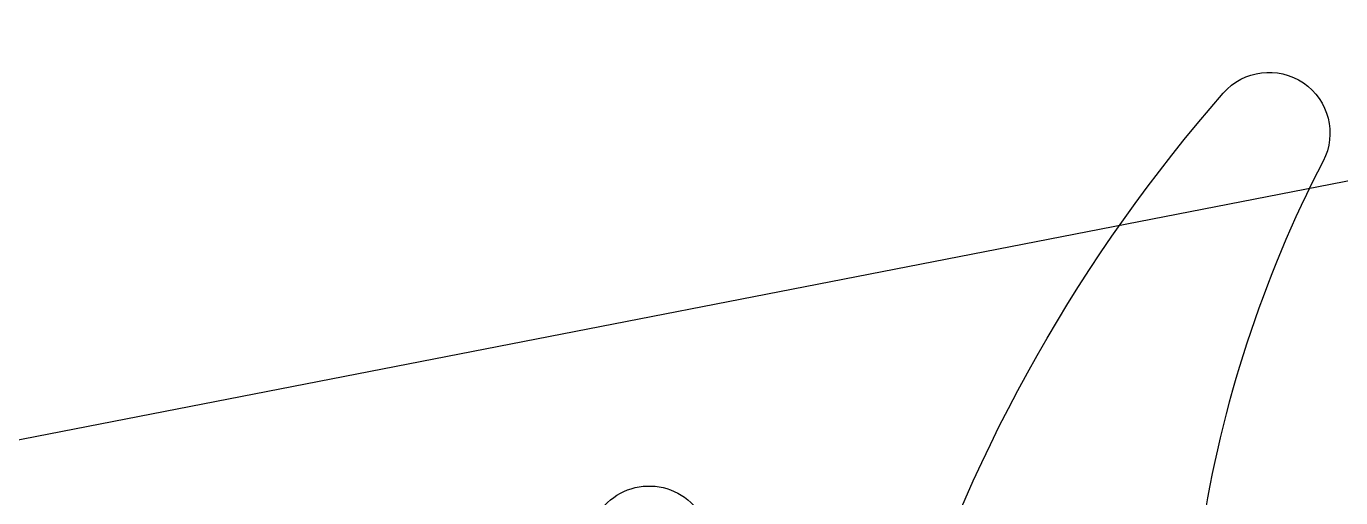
# Model space of a CAD drawing. Header units: millimetres. Extents: x -65527 to 8894748, y -37603 to 223697.
# Drawn here: x -31359.99 to -31353.4, y 101079.23 to 101081.6 of the extents above; entities that cross this region are included whole.
import ezdxf

# ---------------------------------------------------------------- set-up
doc = ezdxf.new("R2010")
doc.units = ezdxf.units.MM
doc.header["$LTSCALE"] = 10
doc.layers.add('Архитектура', color=251, linetype='Continuous')

msp = doc.modelspace()

# ---------------------------------------------------------------- linework, layer by layer
at = {"layer": 'Архитектура', "lineweight": 25, "transparency": 33554684}
msp.add_line((-29312.7544, 101478.8704), (-31367.4683, 101078.0702), dxfattribs=at)
msp.add_line((-29312.7544, 101478.8704), (-31367.4683, 101078.0702), dxfattribs=at)
msp.add_line((-29312.7544, 101478.8704), (-31367.4683, 101078.0702), dxfattribs=at)
msp.add_line((-29312.7544, 101478.8704), (-31367.4683, 101078.0702), dxfattribs=at)
msp.add_line((-29312.7544, 101478.8704), (-31367.4683, 101078.0702), dxfattribs=at)
msp.add_line((-29312.7544, 101478.8704), (-31367.4683, 101078.0702), dxfattribs=at)
msp.add_line((-29312.7544, 101478.8704), (-31367.4683, 101078.0702), dxfattribs=at)
msp.add_line((-29312.7544, 101478.8704), (-31367.4683, 101078.0702), dxfattribs=at)
msp.add_line((-29312.7544, 101478.8704), (-31367.4683, 101078.0702), dxfattribs=at)
msp.add_line((-29312.7544, 101478.8704), (-31367.4683, 101078.0702), dxfattribs=at)
msp.add_line((-29312.7544, 101478.8704), (-31367.4683, 101078.0702), dxfattribs=at)
msp.add_line((-29312.7544, 101478.8704), (-31367.4683, 101078.0702), dxfattribs=at)
msp.add_line((-29312.7544, 101478.8704), (-31367.4683, 101078.0702), dxfattribs=at)
msp.add_line((-29312.7544, 101478.8704), (-31367.4683, 101078.0702), dxfattribs=at)
msp.add_line((-29312.7544, 101478.8704), (-31367.4683, 101078.0702), dxfattribs=at)
msp.add_line((-29312.7544, 101478.8704), (-31367.4683, 101078.0702), dxfattribs=at)
msp.add_line((-29312.7544, 101478.8704), (-31367.4683, 101078.0702), dxfattribs=at)
msp.add_line((-29312.7544, 101478.8704), (-31367.4683, 101078.0702), dxfattribs=at)
msp.add_line((-29312.7544, 101478.8704), (-31367.4683, 101078.0702), dxfattribs=at)
msp.add_line((-29312.7544, 101478.8704), (-31367.4683, 101078.0702), dxfattribs=at)
msp.add_line((-29312.7544, 101478.8704), (-31367.4683, 101078.0702), dxfattribs=at)
msp.add_line((-29312.7544, 101478.8704), (-31367.4683, 101078.0702), dxfattribs=at)
msp.add_line((-29312.7544, 101478.8704), (-31367.4683, 101078.0702), dxfattribs=at)
msp.add_line((-29312.7544, 101478.8704), (-31367.4683, 101078.0702), dxfattribs=at)
msp.add_line((-29312.7544, 101478.8704), (-31367.4683, 101078.0702), dxfattribs=at)
msp.add_line((-29312.7544, 101478.8704), (-31367.4683, 101078.0702), dxfattribs=at)
msp.add_line((-29312.7544, 101478.8704), (-31367.4683, 101078.0702), dxfattribs=at)
msp.add_line((-29312.7544, 101478.8704), (-31367.4683, 101078.0702), dxfattribs=at)
msp.add_line((-29312.7544, 101478.8704), (-31367.4683, 101078.0702), dxfattribs=at)
msp.add_line((-29312.7544, 101478.8704), (-31367.4683, 101078.0702), dxfattribs=at)
msp.add_line((-29312.7544, 101478.8704), (-31367.4683, 101078.0702), dxfattribs=at)
msp.add_line((-29312.7544, 101478.8704), (-31367.4683, 101078.0702), dxfattribs=at)
msp.add_line((-29312.7544, 101478.8704), (-31367.4683, 101078.0702), dxfattribs=at)
msp.add_line((-29312.7544, 101478.8704), (-31367.4683, 101078.0702), dxfattribs=at)
msp.add_line((-29312.7544, 101478.8704), (-31367.4683, 101078.0702), dxfattribs=at)
msp.add_line((-29312.7544, 101478.8704), (-31367.4683, 101078.0702), dxfattribs=at)
msp.add_line((-29312.7544, 101478.8704), (-31367.4683, 101078.0702), dxfattribs=at)
msp.add_line((-29312.7544, 101478.8704), (-31367.4683, 101078.0702), dxfattribs=at)
msp.add_line((-29312.7544, 101478.8704), (-31367.4683, 101078.0702), dxfattribs=at)
msp.add_line((-29312.7544, 101478.8704), (-31367.4683, 101078.0702), dxfattribs=at)
msp.add_line((-29312.7544, 101478.8704), (-31367.4683, 101078.0702), dxfattribs=at)
msp.add_line((-29312.7544, 101478.8704), (-31367.4683, 101078.0702), dxfattribs=at)
msp.add_line((-29312.7544, 101478.8704), (-31367.4683, 101078.0702), dxfattribs=at)
msp.add_line((-29312.7544, 101478.8704), (-31367.4683, 101078.0702), dxfattribs=at)
msp.add_line((-29312.7544, 101478.8704), (-31367.4683, 101078.0702), dxfattribs=at)
msp.add_line((-29312.7544, 101478.8704), (-31367.4683, 101078.0702), dxfattribs=at)
msp.add_line((-29312.7544, 101478.8704), (-31367.4683, 101078.0702), dxfattribs=at)
msp.add_line((-29312.7544, 101478.8704), (-31367.4683, 101078.0702), dxfattribs=at)
msp.add_line((-29312.7544, 101478.8704), (-31367.4683, 101078.0702), dxfattribs=at)
msp.add_line((-29312.7544, 101478.8704), (-31367.4683, 101078.0702), dxfattribs=at)
msp.add_line((-29312.7544, 101478.8704), (-31367.4683, 101078.0702), dxfattribs=at)
msp.add_line((-29312.7544, 101478.8704), (-31367.4683, 101078.0702), dxfattribs=at)
msp.add_line((-29312.7544, 101478.8704), (-31367.4683, 101078.0702), dxfattribs=at)
msp.add_line((-29312.7544, 101478.8704), (-31367.4683, 101078.0702), dxfattribs=at)
msp.add_line((-29312.7544, 101478.8704), (-31367.4683, 101078.0702), dxfattribs=at)
msp.add_line((-29312.7544, 101478.8704), (-31367.4683, 101078.0702), dxfattribs=at)
msp.add_line((-29312.7544, 101478.8704), (-31367.4683, 101078.0702), dxfattribs=at)
msp.add_line((-29312.7544, 101478.8704), (-31367.4683, 101078.0702), dxfattribs=at)
msp.add_line((-29312.7544, 101478.8704), (-31367.4683, 101078.0702), dxfattribs=at)
msp.add_line((-29312.7544, 101478.8704), (-31367.4683, 101078.0702), dxfattribs=at)
msp.add_line((-29312.7544, 101478.8704), (-31367.4683, 101078.0702), dxfattribs=at)
msp.add_line((-29312.7544, 101478.8704), (-31367.4683, 101078.0702), dxfattribs=at)
msp.add_line((-29312.7544, 101478.8704), (-31367.4683, 101078.0702), dxfattribs=at)
msp.add_line((-29312.7544, 101478.8704), (-31367.4683, 101078.0702), dxfattribs=at)
msp.add_line((-29312.7544, 101478.8704), (-31367.4683, 101078.0702), dxfattribs=at)
msp.add_line((-29312.7544, 101478.8704), (-31367.4683, 101078.0702), dxfattribs=at)
msp.add_line((-29312.7544, 101478.8704), (-31367.4683, 101078.0702), dxfattribs=at)
msp.add_line((-29312.7544, 101478.8704), (-31367.4683, 101078.0702), dxfattribs=at)
msp.add_line((-29312.7544, 101478.8704), (-31367.4683, 101078.0702), dxfattribs=at)
msp.add_line((-29312.7544, 101478.8704), (-31367.4683, 101078.0702), dxfattribs=at)
msp.add_line((-29312.7544, 101478.8704), (-31367.4683, 101078.0702), dxfattribs=at)
msp.add_line((-29312.7544, 101478.8704), (-31367.4683, 101078.0702), dxfattribs=at)
msp.add_line((-29312.7544, 101478.8704), (-31367.4683, 101078.0702), dxfattribs=at)
msp.add_line((-29312.7544, 101478.8704), (-31367.4683, 101078.0702), dxfattribs=at)
msp.add_line((-29312.7544, 101478.8704), (-31367.4683, 101078.0702), dxfattribs=at)
msp.add_line((-29312.7544, 101478.8704), (-31367.4683, 101078.0702), dxfattribs=at)
msp.add_line((-29312.7544, 101478.8704), (-31367.4683, 101078.0702), dxfattribs=at)
msp.add_line((-29312.7544, 101478.8704), (-31367.4683, 101078.0702), dxfattribs=at)
msp.add_line((-29312.7544, 101478.8704), (-31367.4683, 101078.0702), dxfattribs=at)
msp.add_line((-29312.7544, 101478.8704), (-31367.4683, 101078.0702), dxfattribs=at)
msp.add_line((-29312.7544, 101478.8704), (-31367.4683, 101078.0702), dxfattribs=at)
msp.add_line((-29312.7544, 101478.8704), (-31367.4683, 101078.0702), dxfattribs=at)
msp.add_line((-29312.7544, 101478.8704), (-31367.4683, 101078.0702), dxfattribs=at)
msp.add_line((-29312.7544, 101478.8704), (-31367.4683, 101078.0702), dxfattribs=at)
msp.add_lwpolyline([(-31360.5395, 101078.511), (-31359.9316, 101077.8758, 0.527868), (-31359.436, 101077.9637), (-31359.0835, 101078.7691, -0.527868), (-31358.5879, 101078.8569), (-31357.9801, 101078.2217, 0.527868), (-31357.4845, 101078.3095), (-31357.1468, 101079.1123, -0.57795), (-31356.6212, 101079.1644), (-31356.1122, 101078.3879, 0.615334), (-31355.5744, 101078.4714, -0.101403), (-31353.9933, 101081.2604, -0.887085), (-31353.4931, 101080.9195, 0.164997), (-31354.0787, 101077.0867), (-31354.0574, 101076.9666, -0.414304), (-31354.4032, 101076.4719)], format="xyb", dxfattribs=at)
msp.add_lwpolyline([(-31360.5395, 101078.511), (-31359.9316, 101077.8758, 0.527868), (-31359.436, 101077.9637), (-31359.0835, 101078.7691, -0.527868), (-31358.5879, 101078.8569), (-31357.9801, 101078.2217, 0.527868), (-31357.4845, 101078.3095), (-31357.1468, 101079.1123, -0.57795), (-31356.6212, 101079.1644), (-31356.1122, 101078.3879, 0.615334), (-31355.5744, 101078.4714, -0.101403), (-31353.9933, 101081.2604, -0.887085), (-31353.4931, 101080.9195, 0.164997), (-31354.0787, 101077.0867), (-31354.0574, 101076.9666, -0.414304), (-31354.4032, 101076.4719)], format="xyb", dxfattribs=at)
msp.add_lwpolyline([(-31360.5395, 101078.511), (-31359.9316, 101077.8758, 0.527868), (-31359.436, 101077.9637), (-31359.0835, 101078.7691, -0.527868), (-31358.5879, 101078.8569), (-31357.9801, 101078.2217, 0.527868), (-31357.4845, 101078.3095), (-31357.1468, 101079.1123, -0.57795), (-31356.6212, 101079.1644), (-31356.1122, 101078.3879, 0.615334), (-31355.5744, 101078.4714, -0.101403), (-31353.9933, 101081.2604, -0.887085), (-31353.4931, 101080.9195, 0.164997), (-31354.0787, 101077.0867), (-31354.0574, 101076.9666, -0.414304), (-31354.4032, 101076.4719)], format="xyb", dxfattribs=at)
msp.add_lwpolyline([(-31360.5395, 101078.511), (-31359.9316, 101077.8758, 0.527868), (-31359.436, 101077.9637), (-31359.0835, 101078.7691, -0.527868), (-31358.5879, 101078.8569), (-31357.9801, 101078.2217, 0.527868), (-31357.4845, 101078.3095), (-31357.1468, 101079.1123, -0.57795), (-31356.6212, 101079.1644), (-31356.1122, 101078.3879, 0.615334), (-31355.5744, 101078.4714, -0.101403), (-31353.9933, 101081.2604, -0.887085), (-31353.4931, 101080.9195, 0.164997), (-31354.0787, 101077.0867), (-31354.0574, 101076.9666, -0.414304), (-31354.4032, 101076.4719)], format="xyb", dxfattribs=at)
msp.add_lwpolyline([(-31360.5395, 101078.511), (-31359.9316, 101077.8758, 0.527868), (-31359.436, 101077.9637), (-31359.0835, 101078.7691, -0.527868), (-31358.5879, 101078.8569), (-31357.9801, 101078.2217, 0.527868), (-31357.4845, 101078.3095), (-31357.1468, 101079.1123, -0.57795), (-31356.6212, 101079.1644), (-31356.1122, 101078.3879, 0.615334), (-31355.5744, 101078.4714, -0.101403), (-31353.9933, 101081.2604, -0.887085), (-31353.4931, 101080.9195, 0.164997), (-31354.0787, 101077.0867), (-31354.0574, 101076.9666, -0.414304), (-31354.4032, 101076.4719)], format="xyb", dxfattribs=at)
msp.add_lwpolyline([(-31360.5395, 101078.511), (-31359.9316, 101077.8758, 0.527868), (-31359.436, 101077.9637), (-31359.0835, 101078.7691, -0.527868), (-31358.5879, 101078.8569), (-31357.9801, 101078.2217, 0.527868), (-31357.4845, 101078.3095), (-31357.1468, 101079.1123, -0.57795), (-31356.6212, 101079.1644), (-31356.1122, 101078.3879, 0.615334), (-31355.5744, 101078.4714, -0.101403), (-31353.9933, 101081.2604, -0.887085), (-31353.4931, 101080.9195, 0.164997), (-31354.0787, 101077.0867), (-31354.0574, 101076.9666, -0.414304), (-31354.4032, 101076.4719)], format="xyb", dxfattribs=at)
msp.add_lwpolyline([(-31360.5395, 101078.511), (-31359.9316, 101077.8758, 0.527868), (-31359.436, 101077.9637), (-31359.0835, 101078.7691, -0.527868), (-31358.5879, 101078.8569), (-31357.9801, 101078.2217, 0.527868), (-31357.4845, 101078.3095), (-31357.1468, 101079.1123, -0.57795), (-31356.6212, 101079.1644), (-31356.1122, 101078.3879, 0.615334), (-31355.5744, 101078.4714, -0.101403), (-31353.9933, 101081.2604, -0.887085), (-31353.4931, 101080.9195, 0.164997), (-31354.0787, 101077.0867), (-31354.0574, 101076.9666, -0.414304), (-31354.4032, 101076.4719)], format="xyb", dxfattribs=at)
msp.add_lwpolyline([(-31360.5395, 101078.511), (-31359.9316, 101077.8758, 0.527868), (-31359.436, 101077.9637), (-31359.0835, 101078.7691, -0.527868), (-31358.5879, 101078.8569), (-31357.9801, 101078.2217, 0.527868), (-31357.4845, 101078.3095), (-31357.1468, 101079.1123, -0.57795), (-31356.6212, 101079.1644), (-31356.1122, 101078.3879, 0.615334), (-31355.5744, 101078.4714, -0.101403), (-31353.9933, 101081.2604, -0.887085), (-31353.4931, 101080.9195, 0.164997), (-31354.0787, 101077.0867), (-31354.0574, 101076.9666, -0.414304), (-31354.4032, 101076.4719)], format="xyb", dxfattribs=at)
msp.add_lwpolyline([(-31360.5395, 101078.511), (-31359.9316, 101077.8758, 0.527868), (-31359.436, 101077.9637), (-31359.0835, 101078.7691, -0.527868), (-31358.5879, 101078.8569), (-31357.9801, 101078.2217, 0.527868), (-31357.4845, 101078.3095), (-31357.1468, 101079.1123, -0.57795), (-31356.6212, 101079.1644), (-31356.1122, 101078.3879, 0.615334), (-31355.5744, 101078.4714, -0.101403), (-31353.9933, 101081.2604, -0.887085), (-31353.4931, 101080.9195, 0.164997), (-31354.0787, 101077.0867), (-31354.0574, 101076.9666, -0.414304), (-31354.4032, 101076.4719)], format="xyb", dxfattribs=at)
msp.add_lwpolyline([(-31360.5395, 101078.511), (-31359.9316, 101077.8758, 0.527868), (-31359.436, 101077.9637), (-31359.0835, 101078.7691, -0.527868), (-31358.5879, 101078.8569), (-31357.9801, 101078.2217, 0.527868), (-31357.4845, 101078.3095), (-31357.1468, 101079.1123, -0.57795), (-31356.6212, 101079.1644), (-31356.1122, 101078.3879, 0.615334), (-31355.5744, 101078.4714, -0.101403), (-31353.9933, 101081.2604, -0.887085), (-31353.4931, 101080.9195, 0.164997), (-31354.0787, 101077.0867), (-31354.0574, 101076.9666, -0.414304), (-31354.4032, 101076.4719)], format="xyb", dxfattribs=at)
msp.add_lwpolyline([(-31360.5395, 101078.511), (-31359.9316, 101077.8758, 0.527868), (-31359.436, 101077.9637), (-31359.0835, 101078.7691, -0.527868), (-31358.5879, 101078.8569), (-31357.9801, 101078.2217, 0.527868), (-31357.4845, 101078.3095), (-31357.1468, 101079.1123, -0.57795), (-31356.6212, 101079.1644), (-31356.1122, 101078.3879, 0.615334), (-31355.5744, 101078.4714, -0.101403), (-31353.9933, 101081.2604, -0.887085), (-31353.4931, 101080.9195, 0.164997), (-31354.0787, 101077.0867), (-31354.0574, 101076.9666, -0.414304), (-31354.4032, 101076.4719)], format="xyb", dxfattribs=at)
msp.add_lwpolyline([(-31360.5395, 101078.511), (-31359.9316, 101077.8758, 0.527868), (-31359.436, 101077.9637), (-31359.0835, 101078.7691, -0.527868), (-31358.5879, 101078.8569), (-31357.9801, 101078.2217, 0.527868), (-31357.4845, 101078.3095), (-31357.1468, 101079.1123, -0.57795), (-31356.6212, 101079.1644), (-31356.1122, 101078.3879, 0.615334), (-31355.5744, 101078.4714, -0.101403), (-31353.9933, 101081.2604, -0.887085), (-31353.4931, 101080.9195, 0.164997), (-31354.0787, 101077.0867), (-31354.0574, 101076.9666, -0.414304), (-31354.4032, 101076.4719)], format="xyb", dxfattribs=at)
msp.add_lwpolyline([(-31360.5395, 101078.511), (-31359.9316, 101077.8758, 0.527868), (-31359.436, 101077.9637), (-31359.0835, 101078.7691, -0.527868), (-31358.5879, 101078.8569), (-31357.9801, 101078.2217, 0.527868), (-31357.4845, 101078.3095), (-31357.1468, 101079.1123, -0.57795), (-31356.6212, 101079.1644), (-31356.1122, 101078.3879, 0.615334), (-31355.5744, 101078.4714, -0.101403), (-31353.9933, 101081.2604, -0.887085), (-31353.4931, 101080.9195, 0.164997), (-31354.0787, 101077.0867), (-31354.0574, 101076.9666, -0.414304), (-31354.4032, 101076.4719)], format="xyb", dxfattribs=at)
msp.add_lwpolyline([(-31360.5395, 101078.511), (-31359.9316, 101077.8758, 0.527868), (-31359.436, 101077.9637), (-31359.0835, 101078.7691, -0.527868), (-31358.5879, 101078.8569), (-31357.9801, 101078.2217, 0.527868), (-31357.4845, 101078.3095), (-31357.1468, 101079.1123, -0.57795), (-31356.6212, 101079.1644), (-31356.1122, 101078.3879, 0.615334), (-31355.5744, 101078.4714, -0.101403), (-31353.9933, 101081.2604, -0.887085), (-31353.4931, 101080.9195, 0.164997), (-31354.0787, 101077.0867), (-31354.0574, 101076.9666, -0.414304), (-31354.4032, 101076.4719)], format="xyb", dxfattribs=at)
msp.add_lwpolyline([(-31360.5395, 101078.511), (-31359.9316, 101077.8758, 0.527868), (-31359.436, 101077.9637), (-31359.0835, 101078.7691, -0.527868), (-31358.5879, 101078.8569), (-31357.9801, 101078.2217, 0.527868), (-31357.4845, 101078.3095), (-31357.1468, 101079.1123, -0.57795), (-31356.6212, 101079.1644), (-31356.1122, 101078.3879, 0.615334), (-31355.5744, 101078.4714, -0.101403), (-31353.9933, 101081.2604, -0.887085), (-31353.4931, 101080.9195, 0.164997), (-31354.0787, 101077.0867), (-31354.0574, 101076.9666, -0.414304), (-31354.4032, 101076.4719)], format="xyb", dxfattribs=at)
msp.add_lwpolyline([(-31360.5395, 101078.511), (-31359.9316, 101077.8758, 0.527868), (-31359.436, 101077.9637), (-31359.0835, 101078.7691, -0.527868), (-31358.5879, 101078.8569), (-31357.9801, 101078.2217, 0.527868), (-31357.4845, 101078.3095), (-31357.1468, 101079.1123, -0.57795), (-31356.6212, 101079.1644), (-31356.1122, 101078.3879, 0.615334), (-31355.5744, 101078.4714, -0.101403), (-31353.9933, 101081.2604, -0.887085), (-31353.4931, 101080.9195, 0.164997), (-31354.0787, 101077.0867), (-31354.0574, 101076.9666, -0.414304), (-31354.4032, 101076.4719)], format="xyb", dxfattribs=at)
msp.add_lwpolyline([(-31360.5395, 101078.511), (-31359.9316, 101077.8758, 0.527868), (-31359.436, 101077.9637), (-31359.0835, 101078.7691, -0.527868), (-31358.5879, 101078.8569), (-31357.9801, 101078.2217, 0.527868), (-31357.4845, 101078.3095), (-31357.1468, 101079.1123, -0.57795), (-31356.6212, 101079.1644), (-31356.1122, 101078.3879, 0.615334), (-31355.5744, 101078.4714, -0.101403), (-31353.9933, 101081.2604, -0.887085), (-31353.4931, 101080.9195, 0.164997), (-31354.0787, 101077.0867), (-31354.0574, 101076.9666, -0.414304), (-31354.4032, 101076.4719)], format="xyb", dxfattribs=at)
msp.add_lwpolyline([(-31360.5395, 101078.511), (-31359.9316, 101077.8758, 0.527868), (-31359.436, 101077.9637), (-31359.0835, 101078.7691, -0.527868), (-31358.5879, 101078.8569), (-31357.9801, 101078.2217, 0.527868), (-31357.4845, 101078.3095), (-31357.1468, 101079.1123, -0.57795), (-31356.6212, 101079.1644), (-31356.1122, 101078.3879, 0.615334), (-31355.5744, 101078.4714, -0.101403), (-31353.9933, 101081.2604, -0.887085), (-31353.4931, 101080.9195, 0.164997), (-31354.0787, 101077.0867), (-31354.0574, 101076.9666, -0.414304), (-31354.4032, 101076.4719)], format="xyb", dxfattribs=at)
msp.add_lwpolyline([(-31360.5395, 101078.511), (-31359.9316, 101077.8758, 0.527868), (-31359.436, 101077.9637), (-31359.0835, 101078.7691, -0.527868), (-31358.5879, 101078.8569), (-31357.9801, 101078.2217, 0.527868), (-31357.4845, 101078.3095), (-31357.1468, 101079.1123, -0.57795), (-31356.6212, 101079.1644), (-31356.1122, 101078.3879, 0.615334), (-31355.5744, 101078.4714, -0.101403), (-31353.9933, 101081.2604, -0.887085), (-31353.4931, 101080.9195, 0.164997), (-31354.0787, 101077.0867), (-31354.0574, 101076.9666, -0.414304), (-31354.4032, 101076.4719)], format="xyb", dxfattribs=at)
msp.add_lwpolyline([(-31360.5395, 101078.511), (-31359.9316, 101077.8758, 0.527868), (-31359.436, 101077.9637), (-31359.0835, 101078.7691, -0.527868), (-31358.5879, 101078.8569), (-31357.9801, 101078.2217, 0.527868), (-31357.4845, 101078.3095), (-31357.1468, 101079.1123, -0.57795), (-31356.6212, 101079.1644), (-31356.1122, 101078.3879, 0.615334), (-31355.5744, 101078.4714, -0.101403), (-31353.9933, 101081.2604, -0.887085), (-31353.4931, 101080.9195, 0.164997), (-31354.0787, 101077.0867), (-31354.0574, 101076.9666, -0.414304), (-31354.4032, 101076.4719)], format="xyb", dxfattribs=at)
msp.add_lwpolyline([(-31360.5395, 101078.511), (-31359.9316, 101077.8758, 0.527868), (-31359.436, 101077.9637), (-31359.0835, 101078.7691, -0.527868), (-31358.5879, 101078.8569), (-31357.9801, 101078.2217, 0.527868), (-31357.4845, 101078.3095), (-31357.1468, 101079.1123, -0.57795), (-31356.6212, 101079.1644), (-31356.1122, 101078.3879, 0.615334), (-31355.5744, 101078.4714, -0.101403), (-31353.9933, 101081.2604, -0.887085), (-31353.4931, 101080.9195, 0.164997), (-31354.0787, 101077.0867), (-31354.0574, 101076.9666, -0.414304), (-31354.4032, 101076.4719)], format="xyb", dxfattribs=at)
msp.add_lwpolyline([(-31360.5395, 101078.511), (-31359.9316, 101077.8758, 0.527868), (-31359.436, 101077.9637), (-31359.0835, 101078.7691, -0.527868), (-31358.5879, 101078.8569), (-31357.9801, 101078.2217, 0.527868), (-31357.4845, 101078.3095), (-31357.1468, 101079.1123, -0.57795), (-31356.6212, 101079.1644), (-31356.1122, 101078.3879, 0.615334), (-31355.5744, 101078.4714, -0.101403), (-31353.9933, 101081.2604, -0.887085), (-31353.4931, 101080.9195, 0.164997), (-31354.0787, 101077.0867), (-31354.0574, 101076.9666, -0.414304), (-31354.4032, 101076.4719)], format="xyb", dxfattribs=at)
msp.add_lwpolyline([(-31360.5395, 101078.511), (-31359.9316, 101077.8758, 0.527868), (-31359.436, 101077.9637), (-31359.0835, 101078.7691, -0.527868), (-31358.5879, 101078.8569), (-31357.9801, 101078.2217, 0.527868), (-31357.4845, 101078.3095), (-31357.1468, 101079.1123, -0.57795), (-31356.6212, 101079.1644), (-31356.1122, 101078.3879, 0.615334), (-31355.5744, 101078.4714, -0.101403), (-31353.9933, 101081.2604, -0.887085), (-31353.4931, 101080.9195, 0.164997), (-31354.0787, 101077.0867), (-31354.0574, 101076.9666, -0.414304), (-31354.4032, 101076.4719)], format="xyb", dxfattribs=at)
msp.add_lwpolyline([(-31360.5395, 101078.511), (-31359.9316, 101077.8758, 0.527868), (-31359.436, 101077.9637), (-31359.0835, 101078.7691, -0.527868), (-31358.5879, 101078.8569), (-31357.9801, 101078.2217, 0.527868), (-31357.4845, 101078.3095), (-31357.1468, 101079.1123, -0.57795), (-31356.6212, 101079.1644), (-31356.1122, 101078.3879, 0.615334), (-31355.5744, 101078.4714, -0.101403), (-31353.9933, 101081.2604, -0.887085), (-31353.4931, 101080.9195, 0.164997), (-31354.0787, 101077.0867), (-31354.0574, 101076.9666, -0.414304), (-31354.4032, 101076.4719)], format="xyb", dxfattribs=at)
msp.add_lwpolyline([(-31360.5395, 101078.511), (-31359.9316, 101077.8758, 0.527868), (-31359.436, 101077.9637), (-31359.0835, 101078.7691, -0.527868), (-31358.5879, 101078.8569), (-31357.9801, 101078.2217, 0.527868), (-31357.4845, 101078.3095), (-31357.1468, 101079.1123, -0.57795), (-31356.6212, 101079.1644), (-31356.1122, 101078.3879, 0.615334), (-31355.5744, 101078.4714, -0.101403), (-31353.9933, 101081.2604, -0.887085), (-31353.4931, 101080.9195, 0.164997), (-31354.0787, 101077.0867), (-31354.0574, 101076.9666, -0.414304), (-31354.4032, 101076.4719)], format="xyb", dxfattribs=at)
msp.add_lwpolyline([(-31360.5395, 101078.511), (-31359.9316, 101077.8758, 0.527868), (-31359.436, 101077.9637), (-31359.0835, 101078.7691, -0.527868), (-31358.5879, 101078.8569), (-31357.9801, 101078.2217, 0.527868), (-31357.4845, 101078.3095), (-31357.1468, 101079.1123, -0.57795), (-31356.6212, 101079.1644), (-31356.1122, 101078.3879, 0.615334), (-31355.5744, 101078.4714, -0.101403), (-31353.9933, 101081.2604, -0.887085), (-31353.4931, 101080.9195, 0.164997), (-31354.0787, 101077.0867), (-31354.0574, 101076.9666, -0.414304), (-31354.4032, 101076.4719)], format="xyb", dxfattribs=at)
msp.add_lwpolyline([(-31360.5395, 101078.511), (-31359.9316, 101077.8758, 0.527868), (-31359.436, 101077.9637), (-31359.0835, 101078.7691, -0.527868), (-31358.5879, 101078.8569), (-31357.9801, 101078.2217, 0.527868), (-31357.4845, 101078.3095), (-31357.1468, 101079.1123, -0.57795), (-31356.6212, 101079.1644), (-31356.1122, 101078.3879, 0.615334), (-31355.5744, 101078.4714, -0.101403), (-31353.9933, 101081.2604, -0.887085), (-31353.4931, 101080.9195, 0.164997), (-31354.0787, 101077.0867), (-31354.0574, 101076.9666, -0.414304), (-31354.4032, 101076.4719)], format="xyb", dxfattribs=at)
msp.add_lwpolyline([(-31360.5395, 101078.511), (-31359.9316, 101077.8758, 0.527868), (-31359.436, 101077.9637), (-31359.0835, 101078.7691, -0.527868), (-31358.5879, 101078.8569), (-31357.9801, 101078.2217, 0.527868), (-31357.4845, 101078.3095), (-31357.1468, 101079.1123, -0.57795), (-31356.6212, 101079.1644), (-31356.1122, 101078.3879, 0.615334), (-31355.5744, 101078.4714, -0.101403), (-31353.9933, 101081.2604, -0.887085), (-31353.4931, 101080.9195, 0.164997), (-31354.0787, 101077.0867), (-31354.0574, 101076.9666, -0.414304), (-31354.4032, 101076.4719)], format="xyb", dxfattribs=at)
msp.add_lwpolyline([(-31360.5395, 101078.511), (-31359.9316, 101077.8758, 0.527868), (-31359.436, 101077.9637), (-31359.0835, 101078.7691, -0.527868), (-31358.5879, 101078.8569), (-31357.9801, 101078.2217, 0.527868), (-31357.4845, 101078.3095), (-31357.1468, 101079.1123, -0.57795), (-31356.6212, 101079.1644), (-31356.1122, 101078.3879, 0.615334), (-31355.5744, 101078.4714, -0.101403), (-31353.9933, 101081.2604, -0.887085), (-31353.4931, 101080.9195, 0.164997), (-31354.0787, 101077.0867), (-31354.0574, 101076.9666, -0.414304), (-31354.4032, 101076.4719)], format="xyb", dxfattribs=at)
msp.add_lwpolyline([(-31360.5395, 101078.511), (-31359.9316, 101077.8758, 0.527868), (-31359.436, 101077.9637), (-31359.0835, 101078.7691, -0.527868), (-31358.5879, 101078.8569), (-31357.9801, 101078.2217, 0.527868), (-31357.4845, 101078.3095), (-31357.1468, 101079.1123, -0.57795), (-31356.6212, 101079.1644), (-31356.1122, 101078.3879, 0.615334), (-31355.5744, 101078.4714, -0.101403), (-31353.9933, 101081.2604, -0.887085), (-31353.4931, 101080.9195, 0.164997), (-31354.0787, 101077.0867), (-31354.0574, 101076.9666, -0.414304), (-31354.4032, 101076.4719)], format="xyb", dxfattribs=at)
msp.add_lwpolyline([(-31360.5395, 101078.511), (-31359.9316, 101077.8758, 0.527868), (-31359.436, 101077.9637), (-31359.0835, 101078.7691, -0.527868), (-31358.5879, 101078.8569), (-31357.9801, 101078.2217, 0.527868), (-31357.4845, 101078.3095), (-31357.1468, 101079.1123, -0.57795), (-31356.6212, 101079.1644), (-31356.1122, 101078.3879, 0.615334), (-31355.5744, 101078.4714, -0.101403), (-31353.9933, 101081.2604, -0.887085), (-31353.4931, 101080.9195, 0.164997), (-31354.0787, 101077.0867), (-31354.0574, 101076.9666, -0.414304), (-31354.4032, 101076.4719)], format="xyb", dxfattribs=at)
msp.add_lwpolyline([(-31360.5395, 101078.511), (-31359.9316, 101077.8758, 0.527868), (-31359.436, 101077.9637), (-31359.0835, 101078.7691, -0.527868), (-31358.5879, 101078.8569), (-31357.9801, 101078.2217, 0.527868), (-31357.4845, 101078.3095), (-31357.1468, 101079.1123, -0.57795), (-31356.6212, 101079.1644), (-31356.1122, 101078.3879, 0.615334), (-31355.5744, 101078.4714, -0.101403), (-31353.9933, 101081.2604, -0.887085), (-31353.4931, 101080.9195, 0.164997), (-31354.0787, 101077.0867), (-31354.0574, 101076.9666, -0.414304), (-31354.4032, 101076.4719)], format="xyb", dxfattribs=at)
msp.add_lwpolyline([(-31360.5395, 101078.511), (-31359.9316, 101077.8758, 0.527868), (-31359.436, 101077.9637), (-31359.0835, 101078.7691, -0.527868), (-31358.5879, 101078.8569), (-31357.9801, 101078.2217, 0.527868), (-31357.4845, 101078.3095), (-31357.1468, 101079.1123, -0.57795), (-31356.6212, 101079.1644), (-31356.1122, 101078.3879, 0.615334), (-31355.5744, 101078.4714, -0.101403), (-31353.9933, 101081.2604, -0.887085), (-31353.4931, 101080.9195, 0.164997), (-31354.0787, 101077.0867), (-31354.0574, 101076.9666, -0.414304), (-31354.4032, 101076.4719)], format="xyb", dxfattribs=at)
msp.add_lwpolyline([(-31360.5395, 101078.511), (-31359.9316, 101077.8758, 0.527868), (-31359.436, 101077.9637), (-31359.0835, 101078.7691, -0.527868), (-31358.5879, 101078.8569), (-31357.9801, 101078.2217, 0.527868), (-31357.4845, 101078.3095), (-31357.1468, 101079.1123, -0.57795), (-31356.6212, 101079.1644), (-31356.1122, 101078.3879, 0.615334), (-31355.5744, 101078.4714, -0.101403), (-31353.9933, 101081.2604, -0.887085), (-31353.4931, 101080.9195, 0.164997), (-31354.0787, 101077.0867), (-31354.0574, 101076.9666, -0.414304), (-31354.4032, 101076.4719)], format="xyb", dxfattribs=at)
msp.add_lwpolyline([(-31360.5395, 101078.511), (-31359.9316, 101077.8758, 0.527868), (-31359.436, 101077.9637), (-31359.0835, 101078.7691, -0.527868), (-31358.5879, 101078.8569), (-31357.9801, 101078.2217, 0.527868), (-31357.4845, 101078.3095), (-31357.1468, 101079.1123, -0.57795), (-31356.6212, 101079.1644), (-31356.1122, 101078.3879, 0.615334), (-31355.5744, 101078.4714, -0.101403), (-31353.9933, 101081.2604, -0.887085), (-31353.4931, 101080.9195, 0.164997), (-31354.0787, 101077.0867), (-31354.0574, 101076.9666, -0.414304), (-31354.4032, 101076.4719)], format="xyb", dxfattribs=at)
msp.add_lwpolyline([(-31360.5395, 101078.511), (-31359.9316, 101077.8758, 0.527868), (-31359.436, 101077.9637), (-31359.0835, 101078.7691, -0.527868), (-31358.5879, 101078.8569), (-31357.9801, 101078.2217, 0.527868), (-31357.4845, 101078.3095), (-31357.1468, 101079.1123, -0.57795), (-31356.6212, 101079.1644), (-31356.1122, 101078.3879, 0.615334), (-31355.5744, 101078.4714, -0.101403), (-31353.9933, 101081.2604, -0.887085), (-31353.4931, 101080.9195, 0.164997), (-31354.0787, 101077.0867), (-31354.0574, 101076.9666, -0.414304), (-31354.4032, 101076.4719)], format="xyb", dxfattribs=at)
msp.add_lwpolyline([(-31360.5395, 101078.511), (-31359.9316, 101077.8758, 0.527868), (-31359.436, 101077.9637), (-31359.0835, 101078.7691, -0.527868), (-31358.5879, 101078.8569), (-31357.9801, 101078.2217, 0.527868), (-31357.4845, 101078.3095), (-31357.1468, 101079.1123, -0.57795), (-31356.6212, 101079.1644), (-31356.1122, 101078.3879, 0.615334), (-31355.5744, 101078.4714, -0.101403), (-31353.9933, 101081.2604, -0.887085), (-31353.4931, 101080.9195, 0.164997), (-31354.0787, 101077.0867), (-31354.0574, 101076.9666, -0.414304), (-31354.4032, 101076.4719)], format="xyb", dxfattribs=at)
msp.add_lwpolyline([(-31360.5395, 101078.511), (-31359.9316, 101077.8758, 0.527868), (-31359.436, 101077.9637), (-31359.0835, 101078.7691, -0.527868), (-31358.5879, 101078.8569), (-31357.9801, 101078.2217, 0.527868), (-31357.4845, 101078.3095), (-31357.1468, 101079.1123, -0.57795), (-31356.6212, 101079.1644), (-31356.1122, 101078.3879, 0.615334), (-31355.5744, 101078.4714, -0.101403), (-31353.9933, 101081.2604, -0.887085), (-31353.4931, 101080.9195, 0.164997), (-31354.0787, 101077.0867), (-31354.0574, 101076.9666, -0.414304), (-31354.4032, 101076.4719)], format="xyb", dxfattribs=at)
msp.add_lwpolyline([(-31360.5395, 101078.511), (-31359.9316, 101077.8758, 0.527868), (-31359.436, 101077.9637), (-31359.0835, 101078.7691, -0.527868), (-31358.5879, 101078.8569), (-31357.9801, 101078.2217, 0.527868), (-31357.4845, 101078.3095), (-31357.1468, 101079.1123, -0.57795), (-31356.6212, 101079.1644), (-31356.1122, 101078.3879, 0.615334), (-31355.5744, 101078.4714, -0.101403), (-31353.9933, 101081.2604, -0.887085), (-31353.4931, 101080.9195, 0.164997), (-31354.0787, 101077.0867), (-31354.0574, 101076.9666, -0.414304), (-31354.4032, 101076.4719)], format="xyb", dxfattribs=at)
msp.add_lwpolyline([(-31360.5395, 101078.511), (-31359.9316, 101077.8758, 0.527868), (-31359.436, 101077.9637), (-31359.0835, 101078.7691, -0.527868), (-31358.5879, 101078.8569), (-31357.9801, 101078.2217, 0.527868), (-31357.4845, 101078.3095), (-31357.1468, 101079.1123, -0.57795), (-31356.6212, 101079.1644), (-31356.1122, 101078.3879, 0.615334), (-31355.5744, 101078.4714, -0.101403), (-31353.9933, 101081.2604, -0.887085), (-31353.4931, 101080.9195, 0.164997), (-31354.0787, 101077.0867), (-31354.0574, 101076.9666, -0.414304), (-31354.4032, 101076.4719)], format="xyb", dxfattribs=at)
msp.add_lwpolyline([(-31360.5395, 101078.511), (-31359.9316, 101077.8758, 0.527868), (-31359.436, 101077.9637), (-31359.0835, 101078.7691, -0.527868), (-31358.5879, 101078.8569), (-31357.9801, 101078.2217, 0.527868), (-31357.4845, 101078.3095), (-31357.1468, 101079.1123, -0.57795), (-31356.6212, 101079.1644), (-31356.1122, 101078.3879, 0.615334), (-31355.5744, 101078.4714, -0.101403), (-31353.9933, 101081.2604, -0.887085), (-31353.4931, 101080.9195, 0.164997), (-31354.0787, 101077.0867), (-31354.0574, 101076.9666, -0.414304), (-31354.4032, 101076.4719)], format="xyb", dxfattribs=at)
msp.add_lwpolyline([(-31360.5395, 101078.511), (-31359.9316, 101077.8758, 0.527868), (-31359.436, 101077.9637), (-31359.0835, 101078.7691, -0.527868), (-31358.5879, 101078.8569), (-31357.9801, 101078.2217, 0.527868), (-31357.4845, 101078.3095), (-31357.1468, 101079.1123, -0.57795), (-31356.6212, 101079.1644), (-31356.1122, 101078.3879, 0.615334), (-31355.5744, 101078.4714, -0.101403), (-31353.9933, 101081.2604, -0.887085), (-31353.4931, 101080.9195, 0.164997), (-31354.0787, 101077.0867), (-31354.0574, 101076.9666, -0.414304), (-31354.4032, 101076.4719)], format="xyb", dxfattribs=at)
msp.add_lwpolyline([(-31360.5395, 101078.511), (-31359.9316, 101077.8758, 0.527868), (-31359.436, 101077.9637), (-31359.0835, 101078.7691, -0.527868), (-31358.5879, 101078.8569), (-31357.9801, 101078.2217, 0.527868), (-31357.4845, 101078.3095), (-31357.1468, 101079.1123, -0.57795), (-31356.6212, 101079.1644), (-31356.1122, 101078.3879, 0.615334), (-31355.5744, 101078.4714, -0.101403), (-31353.9933, 101081.2604, -0.887085), (-31353.4931, 101080.9195, 0.164997), (-31354.0787, 101077.0867), (-31354.0574, 101076.9666, -0.414304), (-31354.4032, 101076.4719)], format="xyb", dxfattribs=at)
msp.add_lwpolyline([(-31360.5395, 101078.511), (-31359.9316, 101077.8758, 0.527868), (-31359.436, 101077.9637), (-31359.0835, 101078.7691, -0.527868), (-31358.5879, 101078.8569), (-31357.9801, 101078.2217, 0.527868), (-31357.4845, 101078.3095), (-31357.1468, 101079.1123, -0.57795), (-31356.6212, 101079.1644), (-31356.1122, 101078.3879, 0.615334), (-31355.5744, 101078.4714, -0.101403), (-31353.9933, 101081.2604, -0.887085), (-31353.4931, 101080.9195, 0.164997), (-31354.0787, 101077.0867), (-31354.0574, 101076.9666, -0.414304), (-31354.4032, 101076.4719)], format="xyb", dxfattribs=at)
msp.add_lwpolyline([(-31360.5395, 101078.511), (-31359.9316, 101077.8758, 0.527868), (-31359.436, 101077.9637), (-31359.0835, 101078.7691, -0.527868), (-31358.5879, 101078.8569), (-31357.9801, 101078.2217, 0.527868), (-31357.4845, 101078.3095), (-31357.1468, 101079.1123, -0.57795), (-31356.6212, 101079.1644), (-31356.1122, 101078.3879, 0.615334), (-31355.5744, 101078.4714, -0.101403), (-31353.9933, 101081.2604, -0.887085), (-31353.4931, 101080.9195, 0.164997), (-31354.0787, 101077.0867), (-31354.0574, 101076.9666, -0.414304), (-31354.4032, 101076.4719)], format="xyb", dxfattribs=at)
msp.add_lwpolyline([(-31360.5395, 101078.511), (-31359.9316, 101077.8758, 0.527868), (-31359.436, 101077.9637), (-31359.0835, 101078.7691, -0.527868), (-31358.5879, 101078.8569), (-31357.9801, 101078.2217, 0.527868), (-31357.4845, 101078.3095), (-31357.1468, 101079.1123, -0.57795), (-31356.6212, 101079.1644), (-31356.1122, 101078.3879, 0.615334), (-31355.5744, 101078.4714, -0.101403), (-31353.9933, 101081.2604, -0.887085), (-31353.4931, 101080.9195, 0.164997), (-31354.0787, 101077.0867), (-31354.0574, 101076.9666, -0.414304), (-31354.4032, 101076.4719)], format="xyb", dxfattribs=at)
msp.add_lwpolyline([(-31360.5395, 101078.511), (-31359.9316, 101077.8758, 0.527868), (-31359.436, 101077.9637), (-31359.0835, 101078.7691, -0.527868), (-31358.5879, 101078.8569), (-31357.9801, 101078.2217, 0.527868), (-31357.4845, 101078.3095), (-31357.1468, 101079.1123, -0.57795), (-31356.6212, 101079.1644), (-31356.1122, 101078.3879, 0.615334), (-31355.5744, 101078.4714, -0.101403), (-31353.9933, 101081.2604, -0.887085), (-31353.4931, 101080.9195, 0.164997), (-31354.0787, 101077.0867), (-31354.0574, 101076.9666, -0.414304), (-31354.4032, 101076.4719)], format="xyb", dxfattribs=at)
msp.add_lwpolyline([(-31360.5395, 101078.511), (-31359.9316, 101077.8758, 0.527868), (-31359.436, 101077.9637), (-31359.0835, 101078.7691, -0.527868), (-31358.5879, 101078.8569), (-31357.9801, 101078.2217, 0.527868), (-31357.4845, 101078.3095), (-31357.1468, 101079.1123, -0.57795), (-31356.6212, 101079.1644), (-31356.1122, 101078.3879, 0.615334), (-31355.5744, 101078.4714, -0.101403), (-31353.9933, 101081.2604, -0.887085), (-31353.4931, 101080.9195, 0.164997), (-31354.0787, 101077.0867), (-31354.0574, 101076.9666, -0.414304), (-31354.4032, 101076.4719)], format="xyb", dxfattribs=at)
msp.add_lwpolyline([(-31360.5395, 101078.511), (-31359.9316, 101077.8758, 0.527868), (-31359.436, 101077.9637), (-31359.0835, 101078.7691, -0.527868), (-31358.5879, 101078.8569), (-31357.9801, 101078.2217, 0.527868), (-31357.4845, 101078.3095), (-31357.1468, 101079.1123, -0.57795), (-31356.6212, 101079.1644), (-31356.1122, 101078.3879, 0.615334), (-31355.5744, 101078.4714, -0.101403), (-31353.9933, 101081.2604, -0.887085), (-31353.4931, 101080.9195, 0.164997), (-31354.0787, 101077.0867), (-31354.0574, 101076.9666, -0.414304), (-31354.4032, 101076.4719)], format="xyb", dxfattribs=at)
msp.add_lwpolyline([(-31360.5395, 101078.511), (-31359.9316, 101077.8758, 0.527868), (-31359.436, 101077.9637), (-31359.0835, 101078.7691, -0.527868), (-31358.5879, 101078.8569), (-31357.9801, 101078.2217, 0.527868), (-31357.4845, 101078.3095), (-31357.1468, 101079.1123, -0.57795), (-31356.6212, 101079.1644), (-31356.1122, 101078.3879, 0.615334), (-31355.5744, 101078.4714, -0.101403), (-31353.9933, 101081.2604, -0.887085), (-31353.4931, 101080.9195, 0.164997), (-31354.0787, 101077.0867), (-31354.0574, 101076.9666, -0.414304), (-31354.4032, 101076.4719)], format="xyb", dxfattribs=at)
msp.add_lwpolyline([(-31360.5395, 101078.511), (-31359.9316, 101077.8758, 0.527868), (-31359.436, 101077.9637), (-31359.0835, 101078.7691, -0.527868), (-31358.5879, 101078.8569), (-31357.9801, 101078.2217, 0.527868), (-31357.4845, 101078.3095), (-31357.1468, 101079.1123, -0.57795), (-31356.6212, 101079.1644), (-31356.1122, 101078.3879, 0.615334), (-31355.5744, 101078.4714, -0.101403), (-31353.9933, 101081.2604, -0.887085), (-31353.4931, 101080.9195, 0.164997), (-31354.0787, 101077.0867), (-31354.0574, 101076.9666, -0.414304), (-31354.4032, 101076.4719)], format="xyb", dxfattribs=at)
msp.add_lwpolyline([(-31360.5395, 101078.511), (-31359.9316, 101077.8758, 0.527868), (-31359.436, 101077.9637), (-31359.0835, 101078.7691, -0.527868), (-31358.5879, 101078.8569), (-31357.9801, 101078.2217, 0.527868), (-31357.4845, 101078.3095), (-31357.1468, 101079.1123, -0.57795), (-31356.6212, 101079.1644), (-31356.1122, 101078.3879, 0.615334), (-31355.5744, 101078.4714, -0.101403), (-31353.9933, 101081.2604, -0.887085), (-31353.4931, 101080.9195, 0.164997), (-31354.0787, 101077.0867), (-31354.0574, 101076.9666, -0.414304), (-31354.4032, 101076.4719)], format="xyb", dxfattribs=at)
msp.add_lwpolyline([(-31360.5395, 101078.511), (-31359.9316, 101077.8758, 0.527868), (-31359.436, 101077.9637), (-31359.0835, 101078.7691, -0.527868), (-31358.5879, 101078.8569), (-31357.9801, 101078.2217, 0.527868), (-31357.4845, 101078.3095), (-31357.1468, 101079.1123, -0.57795), (-31356.6212, 101079.1644), (-31356.1122, 101078.3879, 0.615334), (-31355.5744, 101078.4714, -0.101403), (-31353.9933, 101081.2604, -0.887085), (-31353.4931, 101080.9195, 0.164997), (-31354.0787, 101077.0867), (-31354.0574, 101076.9666, -0.414304), (-31354.4032, 101076.4719)], format="xyb", dxfattribs=at)
msp.add_lwpolyline([(-31360.5395, 101078.511), (-31359.9316, 101077.8758, 0.527868), (-31359.436, 101077.9637), (-31359.0835, 101078.7691, -0.527868), (-31358.5879, 101078.8569), (-31357.9801, 101078.2217, 0.527868), (-31357.4845, 101078.3095), (-31357.1468, 101079.1123, -0.57795), (-31356.6212, 101079.1644), (-31356.1122, 101078.3879, 0.615334), (-31355.5744, 101078.4714, -0.101403), (-31353.9933, 101081.2604, -0.887085), (-31353.4931, 101080.9195, 0.164997), (-31354.0787, 101077.0867), (-31354.0574, 101076.9666, -0.414304), (-31354.4032, 101076.4719)], format="xyb", dxfattribs=at)
msp.add_lwpolyline([(-31360.5395, 101078.511), (-31359.9316, 101077.8758, 0.527868), (-31359.436, 101077.9637), (-31359.0835, 101078.7691, -0.527868), (-31358.5879, 101078.8569), (-31357.9801, 101078.2217, 0.527868), (-31357.4845, 101078.3095), (-31357.1468, 101079.1123, -0.57795), (-31356.6212, 101079.1644), (-31356.1122, 101078.3879, 0.615334), (-31355.5744, 101078.4714, -0.101403), (-31353.9933, 101081.2604, -0.887085), (-31353.4931, 101080.9195, 0.164997), (-31354.0787, 101077.0867), (-31354.0574, 101076.9666, -0.414304), (-31354.4032, 101076.4719)], format="xyb", dxfattribs=at)
msp.add_lwpolyline([(-31360.5395, 101078.511), (-31359.9316, 101077.8758, 0.527868), (-31359.436, 101077.9637), (-31359.0835, 101078.7691, -0.527868), (-31358.5879, 101078.8569), (-31357.9801, 101078.2217, 0.527868), (-31357.4845, 101078.3095), (-31357.1468, 101079.1123, -0.57795), (-31356.6212, 101079.1644), (-31356.1122, 101078.3879, 0.615334), (-31355.5744, 101078.4714, -0.101403), (-31353.9933, 101081.2604, -0.887085), (-31353.4931, 101080.9195, 0.164997), (-31354.0787, 101077.0867), (-31354.0574, 101076.9666, -0.414304), (-31354.4032, 101076.4719)], format="xyb", dxfattribs=at)
msp.add_lwpolyline([(-31360.5395, 101078.511), (-31359.9316, 101077.8758, 0.527868), (-31359.436, 101077.9637), (-31359.0835, 101078.7691, -0.527868), (-31358.5879, 101078.8569), (-31357.9801, 101078.2217, 0.527868), (-31357.4845, 101078.3095), (-31357.1468, 101079.1123, -0.57795), (-31356.6212, 101079.1644), (-31356.1122, 101078.3879, 0.615334), (-31355.5744, 101078.4714, -0.101403), (-31353.9933, 101081.2604, -0.887085), (-31353.4931, 101080.9195, 0.164997), (-31354.0787, 101077.0867), (-31354.0574, 101076.9666, -0.414304), (-31354.4032, 101076.4719)], format="xyb", dxfattribs=at)
msp.add_lwpolyline([(-31360.5395, 101078.511), (-31359.9316, 101077.8758, 0.527868), (-31359.436, 101077.9637), (-31359.0835, 101078.7691, -0.527868), (-31358.5879, 101078.8569), (-31357.9801, 101078.2217, 0.527868), (-31357.4845, 101078.3095), (-31357.1468, 101079.1123, -0.57795), (-31356.6212, 101079.1644), (-31356.1122, 101078.3879, 0.615334), (-31355.5744, 101078.4714, -0.101403), (-31353.9933, 101081.2604, -0.887085), (-31353.4931, 101080.9195, 0.164997), (-31354.0787, 101077.0867), (-31354.0574, 101076.9666, -0.414304), (-31354.4032, 101076.4719)], format="xyb", dxfattribs=at)
msp.add_lwpolyline([(-31360.5395, 101078.511), (-31359.9316, 101077.8758, 0.527868), (-31359.436, 101077.9637), (-31359.0835, 101078.7691, -0.527868), (-31358.5879, 101078.8569), (-31357.9801, 101078.2217, 0.527868), (-31357.4845, 101078.3095), (-31357.1468, 101079.1123, -0.57795), (-31356.6212, 101079.1644), (-31356.1122, 101078.3879, 0.615334), (-31355.5744, 101078.4714, -0.101403), (-31353.9933, 101081.2604, -0.887085), (-31353.4931, 101080.9195, 0.164997), (-31354.0787, 101077.0867), (-31354.0574, 101076.9666, -0.414304), (-31354.4032, 101076.4719)], format="xyb", dxfattribs=at)
msp.add_lwpolyline([(-31360.5395, 101078.511), (-31359.9316, 101077.8758, 0.527868), (-31359.436, 101077.9637), (-31359.0835, 101078.7691, -0.527868), (-31358.5879, 101078.8569), (-31357.9801, 101078.2217, 0.527868), (-31357.4845, 101078.3095), (-31357.1468, 101079.1123, -0.57795), (-31356.6212, 101079.1644), (-31356.1122, 101078.3879, 0.615334), (-31355.5744, 101078.4714, -0.101403), (-31353.9933, 101081.2604, -0.887085), (-31353.4931, 101080.9195, 0.164997), (-31354.0787, 101077.0867), (-31354.0574, 101076.9666, -0.414304), (-31354.4032, 101076.4719)], format="xyb", dxfattribs=at)
msp.add_lwpolyline([(-31360.5395, 101078.511), (-31359.9316, 101077.8758, 0.527868), (-31359.436, 101077.9637), (-31359.0835, 101078.7691, -0.527868), (-31358.5879, 101078.8569), (-31357.9801, 101078.2217, 0.527868), (-31357.4845, 101078.3095), (-31357.1468, 101079.1123, -0.57795), (-31356.6212, 101079.1644), (-31356.1122, 101078.3879, 0.615334), (-31355.5744, 101078.4714, -0.101403), (-31353.9933, 101081.2604, -0.887085), (-31353.4931, 101080.9195, 0.164997), (-31354.0787, 101077.0867), (-31354.0574, 101076.9666, -0.414304), (-31354.4032, 101076.4719)], format="xyb", dxfattribs=at)
msp.add_lwpolyline([(-31360.5395, 101078.511), (-31359.9316, 101077.8758, 0.527868), (-31359.436, 101077.9637), (-31359.0835, 101078.7691, -0.527868), (-31358.5879, 101078.8569), (-31357.9801, 101078.2217, 0.527868), (-31357.4845, 101078.3095), (-31357.1468, 101079.1123, -0.57795), (-31356.6212, 101079.1644), (-31356.1122, 101078.3879, 0.615334), (-31355.5744, 101078.4714, -0.101403), (-31353.9933, 101081.2604, -0.887085), (-31353.4931, 101080.9195, 0.164997), (-31354.0787, 101077.0867), (-31354.0574, 101076.9666, -0.414304), (-31354.4032, 101076.4719)], format="xyb", dxfattribs=at)
msp.add_lwpolyline([(-31360.5395, 101078.511), (-31359.9316, 101077.8758, 0.527868), (-31359.436, 101077.9637), (-31359.0835, 101078.7691, -0.527868), (-31358.5879, 101078.8569), (-31357.9801, 101078.2217, 0.527868), (-31357.4845, 101078.3095), (-31357.1468, 101079.1123, -0.57795), (-31356.6212, 101079.1644), (-31356.1122, 101078.3879, 0.615334), (-31355.5744, 101078.4714, -0.101403), (-31353.9933, 101081.2604, -0.887085), (-31353.4931, 101080.9195, 0.164997), (-31354.0787, 101077.0867), (-31354.0574, 101076.9666, -0.414304), (-31354.4032, 101076.4719)], format="xyb", dxfattribs=at)
msp.add_lwpolyline([(-31360.5395, 101078.511), (-31359.9316, 101077.8758, 0.527868), (-31359.436, 101077.9637), (-31359.0835, 101078.7691, -0.527868), (-31358.5879, 101078.8569), (-31357.9801, 101078.2217, 0.527868), (-31357.4845, 101078.3095), (-31357.1468, 101079.1123, -0.57795), (-31356.6212, 101079.1644), (-31356.1122, 101078.3879, 0.615334), (-31355.5744, 101078.4714, -0.101403), (-31353.9933, 101081.2604, -0.887085), (-31353.4931, 101080.9195, 0.164997), (-31354.0787, 101077.0867), (-31354.0574, 101076.9666, -0.414304), (-31354.4032, 101076.4719)], format="xyb", dxfattribs=at)
msp.add_lwpolyline([(-31360.5395, 101078.511), (-31359.9316, 101077.8758, 0.527868), (-31359.436, 101077.9637), (-31359.0835, 101078.7691, -0.527868), (-31358.5879, 101078.8569), (-31357.9801, 101078.2217, 0.527868), (-31357.4845, 101078.3095), (-31357.1468, 101079.1123, -0.57795), (-31356.6212, 101079.1644), (-31356.1122, 101078.3879, 0.615334), (-31355.5744, 101078.4714, -0.101403), (-31353.9933, 101081.2604, -0.887085), (-31353.4931, 101080.9195, 0.164997), (-31354.0787, 101077.0867), (-31354.0574, 101076.9666, -0.414304), (-31354.4032, 101076.4719)], format="xyb", dxfattribs=at)
msp.add_lwpolyline([(-31360.5395, 101078.511), (-31359.9316, 101077.8758, 0.527868), (-31359.436, 101077.9637), (-31359.0835, 101078.7691, -0.527868), (-31358.5879, 101078.8569), (-31357.9801, 101078.2217, 0.527868), (-31357.4845, 101078.3095), (-31357.1468, 101079.1123, -0.57795), (-31356.6212, 101079.1644), (-31356.1122, 101078.3879, 0.615334), (-31355.5744, 101078.4714, -0.101403), (-31353.9933, 101081.2604, -0.887085), (-31353.4931, 101080.9195, 0.164997), (-31354.0787, 101077.0867), (-31354.0574, 101076.9666, -0.414304), (-31354.4032, 101076.4719)], format="xyb", dxfattribs=at)
msp.add_lwpolyline([(-31360.5395, 101078.511), (-31359.9316, 101077.8758, 0.527868), (-31359.436, 101077.9637), (-31359.0835, 101078.7691, -0.527868), (-31358.5879, 101078.8569), (-31357.9801, 101078.2217, 0.527868), (-31357.4845, 101078.3095), (-31357.1468, 101079.1123, -0.57795), (-31356.6212, 101079.1644), (-31356.1122, 101078.3879, 0.615334), (-31355.5744, 101078.4714, -0.101403), (-31353.9933, 101081.2604, -0.887085), (-31353.4931, 101080.9195, 0.164997), (-31354.0787, 101077.0867), (-31354.0574, 101076.9666, -0.414304), (-31354.4032, 101076.4719)], format="xyb", dxfattribs=at)
msp.add_lwpolyline([(-31360.5395, 101078.511), (-31359.9316, 101077.8758, 0.527868), (-31359.436, 101077.9637), (-31359.0835, 101078.7691, -0.527868), (-31358.5879, 101078.8569), (-31357.9801, 101078.2217, 0.527868), (-31357.4845, 101078.3095), (-31357.1468, 101079.1123, -0.57795), (-31356.6212, 101079.1644), (-31356.1122, 101078.3879, 0.615334), (-31355.5744, 101078.4714, -0.101403), (-31353.9933, 101081.2604, -0.887085), (-31353.4931, 101080.9195, 0.164997), (-31354.0787, 101077.0867), (-31354.0574, 101076.9666, -0.414304), (-31354.4032, 101076.4719)], format="xyb", dxfattribs=at)
msp.add_lwpolyline([(-31360.5395, 101078.511), (-31359.9316, 101077.8758, 0.527868), (-31359.436, 101077.9637), (-31359.0835, 101078.7691, -0.527868), (-31358.5879, 101078.8569), (-31357.9801, 101078.2217, 0.527868), (-31357.4845, 101078.3095), (-31357.1468, 101079.1123, -0.57795), (-31356.6212, 101079.1644), (-31356.1122, 101078.3879, 0.615334), (-31355.5744, 101078.4714, -0.101403), (-31353.9933, 101081.2604, -0.887085), (-31353.4931, 101080.9195, 0.164997), (-31354.0787, 101077.0867), (-31354.0574, 101076.9666, -0.414304), (-31354.4032, 101076.4719)], format="xyb", dxfattribs=at)
msp.add_lwpolyline([(-31360.5395, 101078.511), (-31359.9316, 101077.8758, 0.527868), (-31359.436, 101077.9637), (-31359.0835, 101078.7691, -0.527868), (-31358.5879, 101078.8569), (-31357.9801, 101078.2217, 0.527868), (-31357.4845, 101078.3095), (-31357.1468, 101079.1123, -0.57795), (-31356.6212, 101079.1644), (-31356.1122, 101078.3879, 0.615334), (-31355.5744, 101078.4714, -0.101403), (-31353.9933, 101081.2604, -0.887085), (-31353.4931, 101080.9195, 0.164997), (-31354.0787, 101077.0867), (-31354.0574, 101076.9666, -0.414304), (-31354.4032, 101076.4719)], format="xyb", dxfattribs=at)
msp.add_lwpolyline([(-31360.5395, 101078.511), (-31359.9316, 101077.8758, 0.527868), (-31359.436, 101077.9637), (-31359.0835, 101078.7691, -0.527868), (-31358.5879, 101078.8569), (-31357.9801, 101078.2217, 0.527868), (-31357.4845, 101078.3095), (-31357.1468, 101079.1123, -0.57795), (-31356.6212, 101079.1644), (-31356.1122, 101078.3879, 0.615334), (-31355.5744, 101078.4714, -0.101403), (-31353.9933, 101081.2604, -0.887085), (-31353.4931, 101080.9195, 0.164997), (-31354.0787, 101077.0867), (-31354.0574, 101076.9666, -0.414304), (-31354.4032, 101076.4719)], format="xyb", dxfattribs=at)
msp.add_lwpolyline([(-31360.5395, 101078.511), (-31359.9316, 101077.8758, 0.527868), (-31359.436, 101077.9637), (-31359.0835, 101078.7691, -0.527868), (-31358.5879, 101078.8569), (-31357.9801, 101078.2217, 0.527868), (-31357.4845, 101078.3095), (-31357.1468, 101079.1123, -0.57795), (-31356.6212, 101079.1644), (-31356.1122, 101078.3879, 0.615334), (-31355.5744, 101078.4714, -0.101403), (-31353.9933, 101081.2604, -0.887085), (-31353.4931, 101080.9195, 0.164997), (-31354.0787, 101077.0867), (-31354.0574, 101076.9666, -0.414304), (-31354.4032, 101076.4719)], format="xyb", dxfattribs=at)
msp.add_lwpolyline([(-31360.5395, 101078.511), (-31359.9316, 101077.8758, 0.527868), (-31359.436, 101077.9637), (-31359.0835, 101078.7691, -0.527868), (-31358.5879, 101078.8569), (-31357.9801, 101078.2217, 0.527868), (-31357.4845, 101078.3095), (-31357.1468, 101079.1123, -0.57795), (-31356.6212, 101079.1644), (-31356.1122, 101078.3879, 0.615334), (-31355.5744, 101078.4714, -0.101403), (-31353.9933, 101081.2604, -0.887085), (-31353.4931, 101080.9195, 0.164997), (-31354.0787, 101077.0867), (-31354.0574, 101076.9666, -0.414304), (-31354.4032, 101076.4719)], format="xyb", dxfattribs=at)
msp.add_lwpolyline([(-31360.5395, 101078.511), (-31359.9316, 101077.8758, 0.527868), (-31359.436, 101077.9637), (-31359.0835, 101078.7691, -0.527868), (-31358.5879, 101078.8569), (-31357.9801, 101078.2217, 0.527868), (-31357.4845, 101078.3095), (-31357.1468, 101079.1123, -0.57795), (-31356.6212, 101079.1644), (-31356.1122, 101078.3879, 0.615334), (-31355.5744, 101078.4714, -0.101403), (-31353.9933, 101081.2604, -0.887085), (-31353.4931, 101080.9195, 0.164997), (-31354.0787, 101077.0867), (-31354.0574, 101076.9666, -0.414304), (-31354.4032, 101076.4719)], format="xyb", dxfattribs=at)
msp.add_lwpolyline([(-31360.5395, 101078.511), (-31359.9316, 101077.8758, 0.527868), (-31359.436, 101077.9637), (-31359.0835, 101078.7691, -0.527868), (-31358.5879, 101078.8569), (-31357.9801, 101078.2217, 0.527868), (-31357.4845, 101078.3095), (-31357.1468, 101079.1123, -0.57795), (-31356.6212, 101079.1644), (-31356.1122, 101078.3879, 0.615334), (-31355.5744, 101078.4714, -0.101403), (-31353.9933, 101081.2604, -0.887085), (-31353.4931, 101080.9195, 0.164997), (-31354.0787, 101077.0867), (-31354.0574, 101076.9666, -0.414304), (-31354.4032, 101076.4719)], format="xyb", dxfattribs=at)
msp.add_lwpolyline([(-31360.5395, 101078.511), (-31359.9316, 101077.8758, 0.527868), (-31359.436, 101077.9637), (-31359.0835, 101078.7691, -0.527868), (-31358.5879, 101078.8569), (-31357.9801, 101078.2217, 0.527868), (-31357.4845, 101078.3095), (-31357.1468, 101079.1123, -0.57795), (-31356.6212, 101079.1644), (-31356.1122, 101078.3879, 0.615334), (-31355.5744, 101078.4714, -0.101403), (-31353.9933, 101081.2604, -0.887085), (-31353.4931, 101080.9195, 0.164997), (-31354.0787, 101077.0867), (-31354.0574, 101076.9666, -0.414304), (-31354.4032, 101076.4719)], format="xyb", dxfattribs=at)
msp.add_lwpolyline([(-31360.5395, 101078.511), (-31359.9316, 101077.8758, 0.527868), (-31359.436, 101077.9637), (-31359.0835, 101078.7691, -0.527868), (-31358.5879, 101078.8569), (-31357.9801, 101078.2217, 0.527868), (-31357.4845, 101078.3095), (-31357.1468, 101079.1123, -0.57795), (-31356.6212, 101079.1644), (-31356.1122, 101078.3879, 0.615334), (-31355.5744, 101078.4714, -0.101403), (-31353.9933, 101081.2604, -0.887085), (-31353.4931, 101080.9195, 0.164997), (-31354.0787, 101077.0867), (-31354.0574, 101076.9666, -0.414304), (-31354.4032, 101076.4719)], format="xyb", dxfattribs=at)
msp.add_lwpolyline([(-31360.5395, 101078.511), (-31359.9316, 101077.8758, 0.527868), (-31359.436, 101077.9637), (-31359.0835, 101078.7691, -0.527868), (-31358.5879, 101078.8569), (-31357.9801, 101078.2217, 0.527868), (-31357.4845, 101078.3095), (-31357.1468, 101079.1123, -0.57795), (-31356.6212, 101079.1644), (-31356.1122, 101078.3879, 0.615334), (-31355.5744, 101078.4714, -0.101403), (-31353.9933, 101081.2604, -0.887085), (-31353.4931, 101080.9195, 0.164997), (-31354.0787, 101077.0867), (-31354.0574, 101076.9666, -0.414304), (-31354.4032, 101076.4719)], format="xyb", dxfattribs=at)
msp.add_lwpolyline([(-31360.5395, 101078.511), (-31359.9316, 101077.8758, 0.527868), (-31359.436, 101077.9637), (-31359.0835, 101078.7691, -0.527868), (-31358.5879, 101078.8569), (-31357.9801, 101078.2217, 0.527868), (-31357.4845, 101078.3095), (-31357.1468, 101079.1123, -0.57795), (-31356.6212, 101079.1644), (-31356.1122, 101078.3879, 0.615334), (-31355.5744, 101078.4714, -0.101403), (-31353.9933, 101081.2604, -0.887085), (-31353.4931, 101080.9195, 0.164997), (-31354.0787, 101077.0867), (-31354.0574, 101076.9666, -0.414304), (-31354.4032, 101076.4719)], format="xyb", dxfattribs=at)
msp.add_lwpolyline([(-31360.5395, 101078.511), (-31359.9316, 101077.8758, 0.527868), (-31359.436, 101077.9637), (-31359.0835, 101078.7691, -0.527868), (-31358.5879, 101078.8569), (-31357.9801, 101078.2217, 0.527868), (-31357.4845, 101078.3095), (-31357.1468, 101079.1123, -0.57795), (-31356.6212, 101079.1644), (-31356.1122, 101078.3879, 0.615334), (-31355.5744, 101078.4714, -0.101403), (-31353.9933, 101081.2604, -0.887085), (-31353.4931, 101080.9195, 0.164997), (-31354.0787, 101077.0867), (-31354.0574, 101076.9666, -0.414304), (-31354.4032, 101076.4719)], format="xyb", dxfattribs=at)
msp.add_lwpolyline([(-31360.5395, 101078.511), (-31359.9316, 101077.8758, 0.527868), (-31359.436, 101077.9637), (-31359.0835, 101078.7691, -0.527868), (-31358.5879, 101078.8569), (-31357.9801, 101078.2217, 0.527868), (-31357.4845, 101078.3095), (-31357.1468, 101079.1123, -0.57795), (-31356.6212, 101079.1644), (-31356.1122, 101078.3879, 0.615334), (-31355.5744, 101078.4714, -0.101403), (-31353.9933, 101081.2604, -0.887085), (-31353.4931, 101080.9195, 0.164997), (-31354.0787, 101077.0867), (-31354.0574, 101076.9666, -0.414304), (-31354.4032, 101076.4719)], format="xyb", dxfattribs=at)
msp.add_lwpolyline([(-31360.5395, 101078.511), (-31359.9316, 101077.8758, 0.527868), (-31359.436, 101077.9637), (-31359.0835, 101078.7691, -0.527868), (-31358.5879, 101078.8569), (-31357.9801, 101078.2217, 0.527868), (-31357.4845, 101078.3095), (-31357.1468, 101079.1123, -0.57795), (-31356.6212, 101079.1644), (-31356.1122, 101078.3879, 0.615334), (-31355.5744, 101078.4714, -0.101403), (-31353.9933, 101081.2604, -0.887085), (-31353.4931, 101080.9195, 0.164997), (-31354.0787, 101077.0867), (-31354.0574, 101076.9666, -0.414304), (-31354.4032, 101076.4719)], format="xyb", dxfattribs=at)
msp.add_lwpolyline([(-31360.5395, 101078.511), (-31359.9316, 101077.8758, 0.527868), (-31359.436, 101077.9637), (-31359.0835, 101078.7691, -0.527868), (-31358.5879, 101078.8569), (-31357.9801, 101078.2217, 0.527868), (-31357.4845, 101078.3095), (-31357.1468, 101079.1123, -0.57795), (-31356.6212, 101079.1644), (-31356.1122, 101078.3879, 0.615334), (-31355.5744, 101078.4714, -0.101403), (-31353.9933, 101081.2604, -0.887085), (-31353.4931, 101080.9195, 0.164997), (-31354.0787, 101077.0867), (-31354.0574, 101076.9666, -0.414304), (-31354.4032, 101076.4719)], format="xyb", dxfattribs=at)
msp.add_arc((-31935.6492, 110639.7931), 9778.6546, 272.59254797, 356.63539137, dxfattribs=at)

doc.saveas('drawing.dxf')
